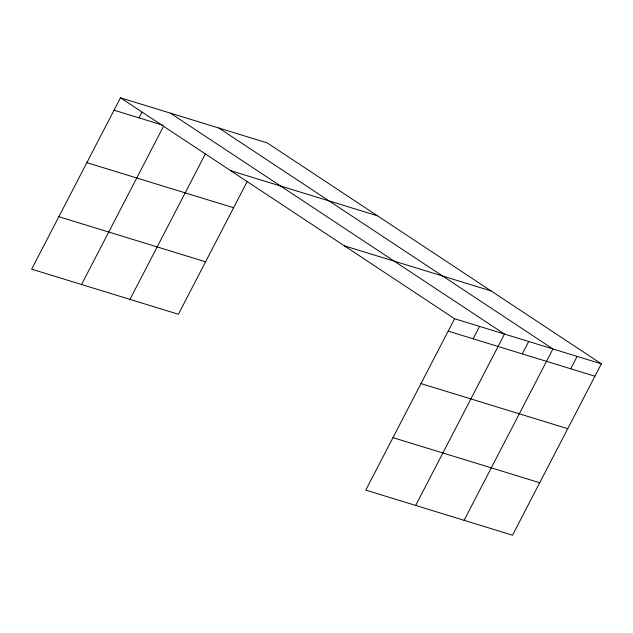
<?xml version="1.0" encoding="UTF-8"?>
<svg xmlns="http://www.w3.org/2000/svg" width="633" height="633" viewBox="0 0 633 633"><rect width="100%" height="100%" fill="white"/><g stroke="black" fill="none" stroke-linecap="round" stroke-linejoin="round"><path stroke-width="0.95" d="M601.35 363.833L454.605 318.739L365.779 490.1L512.524 535.202L601.35 363.833L267.221 142.9L120.476 97.798L31.65 269.167L178.395 314.261L247.194 181.521M138.999 117.865L141.998 112.081M81.546 284.494L163.488 126.402M129.971 299.377L205.567 153.526M473.128 338.805L479.553 326.406M415.675 505.435L504.501 334.074L170.364 113.133M522.288 353.91L528.713 341.511M464.1 520.318L552.925 348.957L218.796 128.016M570.713 368.794L577.138 356.395M114.051 110.197L163.021 125.247M230.736 170.712L377.482 215.806M86.856 162.657L233.601 207.751M344.344 245.833L491.089 290.927M448.18 331.138L594.925 376.231M58.845 216.708L205.583 261.801M420.992 383.59L567.73 428.691M392.974 437.64L539.72 482.742M120.476 97.798L454.605 318.739"/></g></svg>
